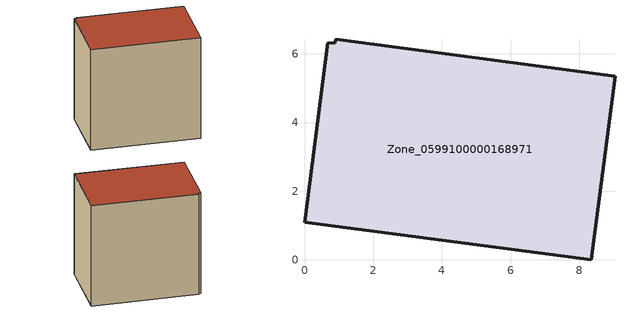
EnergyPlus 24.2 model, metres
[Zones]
Zone_0599100000168971
 floor ground (C_G): 0.89,6.3 0.9,6.43 9.04,5.35 8.35,0 0,1.1 0.68,6.33 z3.74
 wall outside (C_F): 8.35,0 9.04,5.35 0.9,6.43 0.89,6.3 0.68,6.33 0,1.1 8.35,0 z3.74:12.08
 roof outside (C_R): 0.9,6.43 0.89,6.3 0.68,6.33 0,1.1 8.35,0 9.04,5.35 z12.08
[BUILDING]
Pand.0599100000168971: North Axis=0; Terrain=City; Loads Convergence Tolerance Value=0.04; Temperature Convergence Tolerance Value=0.4; Solar Distribution=FullExterior; Maximum Number of Warmup Days=25; Minimum Number of Warmup Days=1
[Site:Location]
Rotterdam.The.Hague.AP_ZH_NLD Design_Conditions: Latitude=51.96; Longitude=4.45; Time Zone=1; Elevation=-4.5
[SITE:GROUNDTEMPERATURE:BUILDINGSURFACE]
18, 18, 18, 18, 18, 18, 18, 18, 18, 18, 18, 18
[MATERIAL] Thermal Absorptance=0.9; Solar Absorptance=0.7; Visible Absorptance=0.7
Name | Roughness | Thickness | Conductivity | Density | Specific Heat
G.TI.1975-1991 | MediumSmooth | 0.15 | 0.288461 | 540 | 1210
F.TI.1975-1991 | Rough | 0.3 | 0.230769 | 1920 | 840
R.TI.1975-1991 | MediumRough | 0.2 | 0.153846 | 1500 | 1000
[CONSTRUCTION]
C_G: G.TI.1975-1991
C_F: F.TI.1975-1991
C_R: R.TI.1975-1991
[ZONE]
Zone_0599100000168971: Type=1; Multiplier=1; Ceiling Height=Autocalculate; Volume=Autocalculate; Floor Area=autocalculate; Part of Total Floor Area=Yes
[ZONEINFILTRATION:DESIGNFLOWRATE]
Infil_Zone_0599100000168971: Zone or ZoneList or Space or SpaceList=Zone_0599100000168971; Schedule=AlwaysOn; Design Flow Rate Calculation Method=Flow/Area; Flow Rate per Floor Area=0.003; Constant Term Coefficient=1; Temperature Term Coefficient=0; Velocity Term Coefficient=0; Velocity Squared Term Coefficient=0
[HVACTEMPLATE:ZONE:IDEALLOADSAIRSYSTEM]
Zone_0599100000168971: Maximum Heating Supply Air Temperature=50; Minimum Cooling Supply Air Temperature=13; Maximum Heating Supply Air Humidity Ratio=0.0156; Minimum Cooling Supply Air Humidity Ratio=0.0077; Heating Limit=NoLimit; Cooling Limit=NoLimit; Dehumidification Control Type=ConstantSensibleHeatRatio; Cooling Sensible Heat Ratio=0.7; Dehumidification Setpoint=60; Humidification Control Type=None; Humidification Setpoint=30; Outdoor Air Method=None; Outdoor Air Flow Rate per Person=0.00944; Outdoor Air Flow Rate per Zone Floor Area=0; Outdoor Air Flow Rate per Zone=0; Demand Controlled Ventilation Type=None; Outdoor Air Economizer Type=NoEconomizer; Heat Recovery Type=None; Sensible Heat Recovery Effectiveness=0.7; Latent Heat Recovery Effectiveness=0.65
[ZONECONTROL:THERMOSTAT]
ThermostatControl_Zone_0599100000168971: Zone or ZoneList=Zone_0599100000168971; Control Type Schedule=DualSetpointControlType; Control 1=Thermostat_Zone_0599100000168971; Temperature Difference Between Cutout And Setpoint=0
[THERMOSTATSETPOINT:DUALSETPOINT]
Thermostat_Zone_0599100000168971: Heating Setpoint Temperature Schedule=HeatingSetpoint_Zone_0599100000168971; Cooling Setpoint Temperature Schedule=CoolingSetpoint_Zone_0599100000168971
[SCHEDULE:COMPACT]
HeatingSetpoint_Zone_0599100000168971: Through: 12/31, For: AllDays, Until: 24:00, 21
CoolingSetpoint_Zone_0599100000168971: Through: 12/31, For: AllDays, Until: 24:00, 24
DualSetpointControlType: Through: 12/31, For: AllDays, Until: 24:00, 4
AlwaysOn: Through: 12/31, For: AllDays, Until: 24:00, 1
